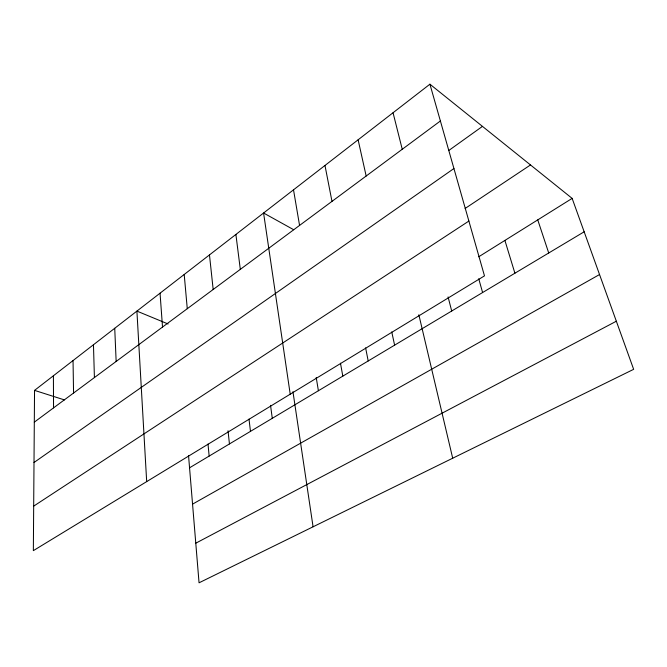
<?xml version="1.0" encoding="UTF-8"?>
<svg xmlns="http://www.w3.org/2000/svg" width="667" height="667" viewBox="0 0 667 667"><rect width="100%" height="100%" fill="white"/><g stroke="black" fill="none" stroke-linecap="round" stroke-linejoin="round"><path stroke-width="1" d="M34.542 390.378L33.35 550.642L484.484 275.871L429.923 84.192L34.542 390.378L64.474 399.917M34.3 422.153L440.395 120.977M448.883 150.417L482.466 126.38M34.009 462.498L453.927 168.526M465.107 208.488L530.498 164.949M33.683 506.128L468.884 221.06M478.723 256.787L572.144 198.391L633.65 369.326L199.049 582.808L188.536 455.469M189.553 467.8L584.167 231.791M192.555 504.135L599.541 274.537M195.781 543.196L616.341 321.219M168.101 323.987L136.91 311.105L146.682 481.616M293.655 229.706L263.582 213.006L290.212 394.197M429.923 84.192L572.144 198.391M537.752 219.885L548.724 252.993M504.902 240.42L514.907 273.22M478.731 278.756L482.6 292.538M448.082 296.94L451.701 311.014M393.046 112.748L402.243 149.275M418.843 314.774L452.701 458.212M358.112 139.803L366.166 176.03M391.754 331.933L394.614 345.156M365.608 347.866L368.201 360.955M324.979 165.458L331.983 201.384M340.47 363.182L342.813 376.138M293.513 189.828L299.566 225.429M316.216 377.489L318.401 390.745M292.955 391.671L313.073 526.797M270.535 405.336L272.278 418.326M235.893 234.45L240.312 269.368M248.999 419.093L250.475 431.366M209.471 254.911L213.173 289.495M228.031 430.782L229.448 443.947M208.012 444.055L209.155 456.078M184.209 274.471L187.269 308.704M160.047 293.188L162.515 327.072M114.732 328.272L116.15 361.456M93.463 344.747L94.414 377.572M73.036 360.564L73.562 393.038M53.41 375.763L53.543 407.887"/></g></svg>
